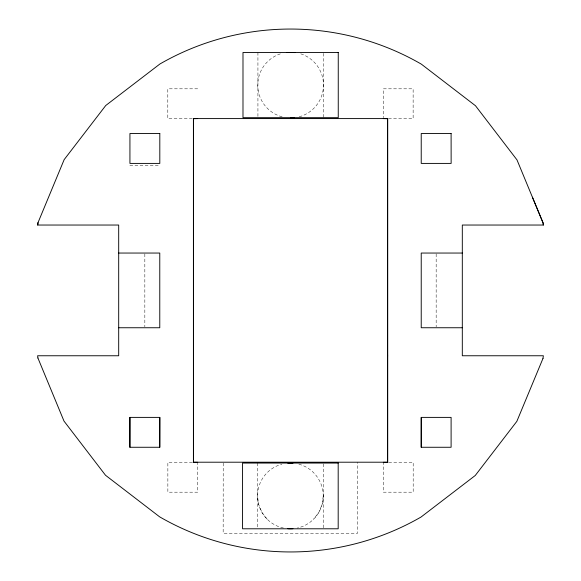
<?xml version="1.0" encoding="UTF-8"?>
<svg xmlns="http://www.w3.org/2000/svg" width="581" height="581" viewBox="0 0 581 581"><rect width="100%" height="100%" fill="white"/><g stroke="black" fill="none" stroke-linecap="round" stroke-linejoin="round"><path stroke-width="0.44" stroke-dasharray="2.9 2.18" d="M223.213 463.108L223.162 533.227L357.627 533.227L357.678 462.207M323.247 495.927L322.128 504.431L318.838 512.362L313.617 519.167M197.678 88.813L167.8 88.813L167.8 118.691L193.429 118.691M388.522 118.691L413.135 118.691L413.135 88.813L383.257 88.813L383.257 117.689M129.89 165.65L159.775 165.65M192.311 462.309L167.858 462.309L167.858 492.187L197.743 492.187L197.743 463.217M388.747 462.309L413.193 462.309L413.193 492.187L383.315 492.187L383.315 462.309M267.137 519.167L261.915 512.362L258.632 504.431L257.506 495.927M436.164 253.948L436.164 326.849M323.312 53.365L323.312 117.674M323.247 463.943L323.247 527.904M257.928 52.479L257.928 116.788M257.506 463.057L257.506 527.904M144.836 253.948L144.836 326.849M300.791 53.822A32.87 32.87 0 0 1 299.121 116.825M282.105 116.825A32.87 32.87 0 0 1 280.463 53.815M298.881 464.175A32.87 32.87 0 0 1 297.218 528.071M283.535 528.071A32.87 32.87 0 0 1 281.872 464.175"/><path stroke-width="0.87" d="M129.89 447.268L129.933 417.39L159.811 417.39L159.775 447.268L129.89 447.268L129.89 417.39M159.775 447.268L159.811 417.39M193.422 462.207L193.422 118.589L387.643 118.589L387.643 462.207L193.422 462.207L193.422 118.589M387.643 462.207L387.643 118.589M421.225 447.268L421.261 417.39L451.103 417.39L451.103 447.268L421.225 447.268L421.225 417.39M387.542 358.927L387.614 354.846M37.918 358.019L37.612 355.761L118.691 355.761L118.691 225.036L37.678 225.036L37.99 222.646M37.685 225.036L37.997 222.683L64.15 159.644L105.735 105.517L159.906 63.997A261.45 261.45 0 0 1 421.356 64.157L475.483 105.735L516.996 159.906L543.082 222.981L543.351 225.036M543.003 358.317L543.366 355.761L462.309 355.761L462.309 225.036L543.388 225.036L543.119 222.966L532.428 197.228M543.032 358.31L516.843 421.356L475.265 475.483L421.087 517.003A261.45 261.45 0 0 1 159.637 516.843L105.517 475.265L63.997 421.094L37.903 357.99M286.811 52.479L294.916 52.588M294.422 117.674L290.602 117.674M193.429 118.691L197.678 118.589M387.643 118.691L383.257 118.589M451.139 133.528L421.225 133.528L421.225 163.406L451.139 163.406L451.103 133.528M118.691 253.047L159.775 253.047L159.775 327.749L118.691 327.749M462.309 253.047L421.225 253.047L421.225 327.749L462.309 327.749M193.212 462.309L197.743 462.309M383.315 462.309L387.839 462.309M292.947 528.695A32.87 32.87 0 0 1 287.806 528.695M287.806 463.159A32.87 32.87 0 0 1 292.947 463.159M338.251 52.479L242.989 52.479L242.989 117.674L338.251 117.674L338.251 52.479M159.811 133.528L129.933 133.528L129.933 163.406L159.811 163.406L159.811 133.528M338.186 463.057L242.567 463.057L242.567 528.79L338.186 528.79L338.186 463.057"/></g></svg>
